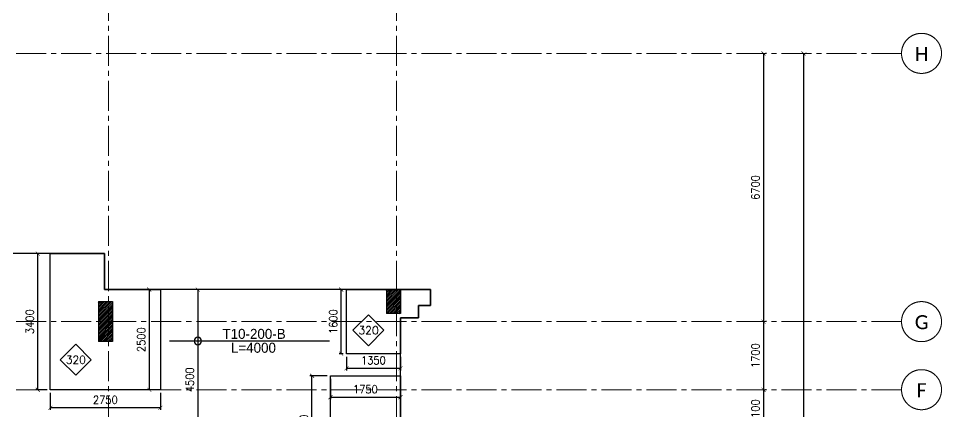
# Model space of a CAD drawing. Header units: millimetres. Extents: x -967280 to 3852, y 2833 to 1955156.
# Drawn here: x -604075 to -581004, y 904893 to 914710 of the extents above; entities that cross this region are included whole.
import ezdxf

# ---------------------------------------------------------------- set-up
doc = ezdxf.new("R2010")
doc.units = ezdxf.units.MM
doc.header["$LTSCALE"] = 1000
doc.header["$PDMODE"] = 35
doc.header["$PDSIZE"] = 25
for name, pattern in [('$0$DASHED2', [0.375, 0.25, -0.125]), ('Columns_Structural070816$0$CENTER2', [1.125, 0.75, -0.125, 0.125, -0.125]), ('HRZN_Line-Ptrn-Sold', [9144001.0, 9144000.0, -1])]:
    doc.linetypes.add(name, pattern=pattern)
for name, color, linetype in [('_N-DIM 3', 7, 'Continuous'), ('B05-FIRST FLOOR PLAN$0$STR_ROOF RFT$0$S-SYMB', 30, 'Continuous'), ('S - col hach', 1, 'Continuous'), ('S -Beams', 2, 'Continuous'), ('S-TEXT', 2, 'Continuous'), ('SLAB', 210, 'Continuous')]:
    doc.layers.add(name, color=color, linetype=linetype)
for name, color, linetype, lineweight in [('A-AX-ATT-100', 7, 'HRZN_Line-Ptrn-Sold', 18), ('S - column', 6, 'Continuous', 60), ('ST-000-AXIS', 9, 'Columns_Structural070816$0$CENTER2', 9), ('ST-203-SLAB-TXT', 7, 'Continuous', 30), ('ST-RFT-BOT', 2, '$0$DASHED2', 30)]:
    doc.layers.add(name, color=color, linetype=linetype, lineweight=lineweight)
doc.styles.add('B05-FIRST FLOOR PLAN$0$T25-100', font='STENCIL.shx', dxfattribs={"height": 250})
doc.styles.add('Calibri_2', font='calibri.ttf', dxfattribs={"height": 300})
doc.styles.add('ROMANC', font='romanc.shx')
doc.styles.add('TUNELNO', font='romans.shx', dxfattribs={"width": 0.9})
doc.dimstyles.new('Copy(2) of DSEC', dxfattribs={"dimtxt": 200, "dimasz": 100, "dimexe": 50, "dimexo": 80, "dimgap": 100, "dimtad": 1, "dimdec": 0, "dimrnd": 5, "dimzin": 0, "dimdsep": 46, "dimtxsty": 'TUNELNO', "dimblk": 'ARCHTICK', "dimcen": 0.09, "dimclrd": 1, "dimclre": 1, "dimclrt": 3, "dimadec": 0, "dimazin": 0, "dimtfac": 0.78125, "dimtdec": 0, "dimtix": 1, "dimtmove": 2, "dimatfit": 3, "dimldrblk": 'ARCHTICK', "dimfxl": 1, "dimtolj": 1, "dimtzin": 0, "dimarcsym": 0})
pattern_1 = [(45, (-768827.84, -371697.415), (-22.4506403, 22.4506403), [])]

# ---------------------------------------------------------------- blocks, each defined once
blk = doc.blocks.new('_ArchTick')
at = {"color": 0, "linetype": 'ByBlock', "const_width": 0.15}
blk.add_lwpolyline([(-0.5, -0.5), (0.5, 0.5)], dxfattribs=at)
blk = doc.blocks.new('*D1381')
at = {"layer": '_N-DIM 3', "color": 1, "linetype": 'Continuous', "lineweight": -2, "ltscale": 30, "transparency": 16777216}
for p, q in [((-603359, 908837), (-603642, 908837)), ((-603592, 905437), (-603592, 908837)), ((-603359, 905437), (-603642, 905437))]:
    blk.add_line(p, q, dxfattribs=at)
at = {"layer": 'Defpoints', "color": 0, "linetype": 'Continuous', "ltscale": 30, "transparency": 16777216}
for p in [(-603592, 908837), (-603279, 908837), (-603279, 905437)]:
    blk.add_point(p, dxfattribs=at)
at = {"layer": '_N-DIM 3', "color": 1, "linetype": 'Continuous', "lineweight": -2, "ltscale": 30, "transparency": 16777216, "xscale": 100, "yscale": 100, "zscale": 100}
for p, rotation in [((-603592, 908837), 90), ((-603592, 905437), 270)]:
    blk.add_blockref('_ArchTick', p, dxfattribs=dict(at, rotation=rotation))
at = {"layer": '_N-DIM 3', "color": 3, "linetype": 'Continuous', "ltscale": 30, "transparency": 16777216, "insert": (-603792, 907137), "char_height": 200, "attachment_point": 5, "rotation": 90, "style": 'TUNELNO'}
blk.add_mtext('\\A1;3400', dxfattribs=at)
blk = doc.blocks.new('*D1382')
at = {"layer": '_N-DIM 3', "color": 1, "linetype": 'Continuous', "lineweight": -2, "ltscale": 30, "transparency": 16777216}
for p, q in [((-603279, 905357), (-603279, 904935)), ((-600529, 905357), (-600529, 904935)), ((-600529, 904985), (-603279, 904985))]:
    blk.add_line(p, q, dxfattribs=at)
at = {"layer": 'Defpoints', "color": 0, "linetype": 'Continuous', "ltscale": 30, "transparency": 16777216}
for p in [(-603279, 905437), (-600529, 905437), (-603279, 904985)]:
    blk.add_point(p, dxfattribs=at)
at = {"layer": '_N-DIM 3', "color": 1, "linetype": 'Continuous', "lineweight": -2, "ltscale": 30, "transparency": 16777216, "xscale": 100, "yscale": 100, "zscale": 100, "rotation": 180}
blk.add_blockref('_ArchTick', (-603279, 904985), dxfattribs=at)
at = {"layer": '_N-DIM 3', "color": 1, "linetype": 'Continuous', "lineweight": -2, "ltscale": 30, "transparency": 16777216, "xscale": 100, "yscale": 100, "zscale": 100}
blk.add_blockref('_ArchTick', (-600529, 904985), dxfattribs=at)
at = {"layer": '_N-DIM 3', "color": 3, "linetype": 'Continuous', "ltscale": 30, "transparency": 16777216, "insert": (-601904, 905185), "char_height": 200, "attachment_point": 5, "style": 'TUNELNO'}
blk.add_mtext('\\A1;2750', dxfattribs=at)
blk = doc.blocks.new('*D1397')
at = {"layer": '_N-DIM 3', "color": 1, "linetype": 'Continuous', "lineweight": -2, "ltscale": 30, "transparency": 16777216}
for p, q in [((-595959, 907937), (-596057, 907937)), ((-596007, 906337), (-596007, 907937)), ((-595959, 906337), (-596057, 906337))]:
    blk.add_line(p, q, dxfattribs=at)
at = {"layer": 'Defpoints', "color": 0, "linetype": 'Continuous', "ltscale": 30, "transparency": 16777216}
for p in [(-596007, 907937), (-595879, 907937), (-595879, 906337)]:
    blk.add_point(p, dxfattribs=at)
at = {"layer": '_N-DIM 3', "color": 1, "linetype": 'Continuous', "lineweight": -2, "ltscale": 30, "transparency": 16777216, "xscale": 100, "yscale": 100, "zscale": 100}
for p, rotation in [((-596007, 907937), 90), ((-596007, 906337), 270)]:
    blk.add_blockref('_ArchTick', p, dxfattribs=dict(at, rotation=rotation))
at = {"layer": '_N-DIM 3', "color": 3, "linetype": 'Continuous', "ltscale": 30, "transparency": 16777216, "insert": (-596207, 907137), "char_height": 200, "attachment_point": 5, "rotation": 90, "style": 'TUNELNO'}
blk.add_mtext('\\A1;1600', dxfattribs=at)
blk = doc.blocks.new('*D1398')
at = {"layer": '_N-DIM 3', "color": 1, "linetype": 'Continuous', "lineweight": -2, "ltscale": 30, "transparency": 16777216}
for p, q in [((-595879, 906257), (-595879, 905921)), ((-594529, 906257), (-594529, 905921)), ((-594529, 905971), (-595879, 905971))]:
    blk.add_line(p, q, dxfattribs=at)
at = {"layer": 'Defpoints', "color": 0, "linetype": 'Continuous', "ltscale": 30, "transparency": 16777216}
for p in [(-595879, 906337), (-594529, 906337), (-595879, 905971)]:
    blk.add_point(p, dxfattribs=at)
at = {"layer": '_N-DIM 3', "color": 1, "linetype": 'Continuous', "lineweight": -2, "ltscale": 30, "transparency": 16777216, "xscale": 100, "yscale": 100, "zscale": 100, "rotation": 180}
blk.add_blockref('_ArchTick', (-595879, 905971), dxfattribs=at)
at = {"layer": '_N-DIM 3', "color": 1, "linetype": 'Continuous', "lineweight": -2, "ltscale": 30, "transparency": 16777216, "xscale": 100, "yscale": 100, "zscale": 100}
blk.add_blockref('_ArchTick', (-594529, 905971), dxfattribs=at)
at = {"layer": '_N-DIM 3', "color": 3, "linetype": 'Continuous', "ltscale": 30, "transparency": 16777216, "insert": (-595204, 906171), "char_height": 200, "attachment_point": 5, "style": 'TUNELNO'}
blk.add_mtext('\\A1;1350', dxfattribs=at)
blk = doc.blocks.new('*D1399')
at = {"layer": '_N-DIM 3', "color": 1, "linetype": 'Continuous', "lineweight": -2, "ltscale": 30, "transparency": 16777216}
for p, q in [((-596359, 905787), (-596789, 905787)), ((-596739, 903237), (-596739, 905787)), ((-596359, 903237), (-596789, 903237))]:
    blk.add_line(p, q, dxfattribs=at)
at = {"layer": 'Defpoints', "color": 0, "linetype": 'Continuous', "ltscale": 30, "transparency": 16777216}
for p in [(-596739, 905787), (-596279, 905787), (-596279, 903237)]:
    blk.add_point(p, dxfattribs=at)
at = {"layer": '_N-DIM 3', "color": 1, "linetype": 'Continuous', "lineweight": -2, "ltscale": 30, "transparency": 16777216, "xscale": 100, "yscale": 100, "zscale": 100}
for p, rotation in [((-596739, 905787), 90), ((-596739, 903237), 270)]:
    blk.add_blockref('_ArchTick', p, dxfattribs=dict(at, rotation=rotation))
at = {"layer": '_N-DIM 3', "color": 3, "linetype": 'Continuous', "ltscale": 30, "transparency": 16777216, "insert": (-596939, 904512), "char_height": 200, "attachment_point": 5, "rotation": 90, "style": 'TUNELNO'}
blk.add_mtext('\\A1;2550', dxfattribs=at)
blk = doc.blocks.new('*D1401')
at = {"layer": '_N-DIM 3', "color": 1, "linetype": 'Continuous', "lineweight": -2, "ltscale": 30, "transparency": 16777216}
for p, q in [((-596279, 905707), (-596279, 905201)), ((-594529, 905707), (-594529, 905201)), ((-596279, 905251), (-594529, 905251))]:
    blk.add_line(p, q, dxfattribs=at)
at = {"layer": 'Defpoints', "color": 0, "linetype": 'Continuous', "ltscale": 30, "transparency": 16777216}
for p in [(-596279, 905787), (-594529, 905787), (-594529, 905251)]:
    blk.add_point(p, dxfattribs=at)
at = {"layer": '_N-DIM 3', "color": 1, "linetype": 'Continuous', "lineweight": -2, "ltscale": 30, "transparency": 16777216, "xscale": 100, "yscale": 100, "zscale": 100, "rotation": 180}
blk.add_blockref('_ArchTick', (-596279, 905251), dxfattribs=at)
at = {"layer": '_N-DIM 3', "color": 1, "linetype": 'Continuous', "lineweight": -2, "ltscale": 30, "transparency": 16777216, "xscale": 100, "yscale": 100, "zscale": 100}
blk.add_blockref('_ArchTick', (-594529, 905251), dxfattribs=at)
at = {"layer": '_N-DIM 3', "color": 3, "linetype": 'Continuous', "ltscale": 30, "transparency": 16777216, "insert": (-595404, 905451), "char_height": 200, "attachment_point": 5, "style": 'TUNELNO'}
blk.add_mtext('\\A1;1750', dxfattribs=at)
blk = doc.blocks.new('*D905')
at = {"layer": '_N-DIM 3', "color": 1, "lineweight": -2, "ltscale": 30, "transparency": 16777216}
for p, q in [((-599400, 907937), (-599643, 907937)), ((-599593, 907937), (-599593, 903435)), ((-599400, 903435), (-599643, 903435))]:
    blk.add_line(p, q, dxfattribs=at)
at = {"layer": 'Defpoints', "color": 0, "ltscale": 30, "transparency": 16777216}
for p in [(-599320, 907937), (-599593, 903435), (-599320, 903435)]:
    blk.add_point(p, dxfattribs=at)
at = {"layer": '_N-DIM 3', "color": 1, "lineweight": -2, "ltscale": 30, "transparency": 16777216, "xscale": 100, "yscale": 100, "zscale": 100}
for p, rotation in [((-599593, 907937), 90), ((-599593, 903435), 270)]:
    blk.add_blockref('_ArchTick', p, dxfattribs=dict(at, rotation=rotation))
at = {"layer": '_N-DIM 3', "color": 3, "ltscale": 30, "transparency": 16777216, "insert": (-599793, 905686), "char_height": 200, "attachment_point": 5, "rotation": 90, "style": 'TUNELNO'}
blk.add_mtext('\\A1;4500', dxfattribs=at)
blk = doc.blocks.new('*D1355')
at = {"layer": '_N-DIM 3', "color": 1, "linetype": 'Continuous', "lineweight": -2, "ltscale": 30, "transparency": 16777216}
for p, q in [((-600609, 907937), (-600856, 907937)), ((-600806, 907937), (-600806, 905437)), ((-600609, 905437), (-600856, 905437))]:
    blk.add_line(p, q, dxfattribs=at)
at = {"layer": 'Defpoints', "color": 0, "linetype": 'Continuous', "ltscale": 30, "transparency": 16777216}
for p in [(-600529, 907937), (-600806, 905437), (-600529, 905437)]:
    blk.add_point(p, dxfattribs=at)
at = {"layer": '_N-DIM 3', "color": 1, "linetype": 'Continuous', "lineweight": -2, "ltscale": 30, "transparency": 16777216, "xscale": 100, "yscale": 100, "zscale": 100}
for p, rotation in [((-600806, 907937), 90), ((-600806, 905437), 270)]:
    blk.add_blockref('_ArchTick', p, dxfattribs=dict(at, rotation=rotation))
at = {"layer": '_N-DIM 3', "color": 3, "linetype": 'Continuous', "ltscale": 30, "transparency": 16777216, "insert": (-601006, 906687), "char_height": 200, "attachment_point": 5, "rotation": 90, "style": 'TUNELNO'}
blk.add_mtext('\\A1;2500', dxfattribs=at)
blk = doc.blocks.new('str col f1')
at = {"layer": 'S - col hach'}
h = blk.add_hatch(dxfattribs=at)
h.set_pattern_fill('ANSI31', color=2, scale=10)
h.set_pattern_definition(pattern_1)
h.paths.add_polyline_path([(-498879, 855755), (-498879, 856355), (-499229, 856355), (-499229, 855755), (-499125, 855755)])
h = blk.add_hatch(dxfattribs=at)
h.set_pattern_fill('ANSI31', color=2, scale=10)
h.set_pattern_definition(pattern_1)
h.paths.add_polyline_path([(-506079, 855055), (-506079, 856055), (-506429, 856055), (-506429, 855055)])
at = {"layer": 'S - column', "lineweight": 15}
for points in [[(-499229, 855755), (-498879, 855755), (-498879, 856355), (-499229, 856355)], [(-506429, 855055), (-506079, 855055), (-506079, 856055), (-506429, 856055)]]:
    blk.add_lwpolyline(points, close=True, dxfattribs=at)
at = {"layer": 'ST-RFT-BOT', "color": 7, "linetype": 'Continuous', "ltscale": 30}
for points in [[(-499229, 856355), (-498879, 856355), (-498879, 855755), (-499229, 855755)], [(-506429, 856055), (-506079, 856055), (-506079, 855055), (-506429, 855055)]]:
    blk.add_lwpolyline(points, dxfattribs=at)
blk = doc.blocks.new('Grid - HRZN_G-Datm-Grid-Head-1554275-FIRST FLOOR FFL_1_')
at = {"layer": 'A-AX-ATT-100'}
blk.add_circle((0, 0), 5, dxfattribs=at)
blk = doc.blocks.new('*D1497')
at = {"layer": '_N-DIM 3', "color": 1, "linetype": 'Continuous', "lineweight": -2, "ltscale": 30, "transparency": 16777216}
for p, q in [((572272, 737040), (572272, 730340)), ((572352, 737040), (572322, 737040)), ((572352, 730340), (572322, 730340))]:
    blk.add_line(p, q, dxfattribs=at)
at = {"layer": 'Defpoints', "color": 0, "linetype": 'Continuous', "ltscale": 30, "transparency": 16777216}
for p in [(572272, 737040), (572272, 730340), (572272, 730340)]:
    blk.add_point(p, dxfattribs=at)
at = {"layer": '_N-DIM 3', "color": 1, "linetype": 'Continuous', "lineweight": -2, "ltscale": 30, "transparency": 16777216, "xscale": 100, "yscale": 100, "zscale": 100}
for p, rotation in [((572272, 737040), 90), ((572272, 730340), 270)]:
    blk.add_blockref('_ArchTick', p, dxfattribs=dict(at, rotation=rotation))
at = {"layer": '_N-DIM 3', "color": 3, "linetype": 'Continuous', "ltscale": 30, "transparency": 16777216, "insert": (572072, 733690), "char_height": 200, "attachment_point": 5, "rotation": 90, "style": 'TUNELNO'}
blk.add_mtext('\\A1;6700', dxfattribs=at)
blk = doc.blocks.new('*D1498')
at = {"layer": '_N-DIM 3', "color": 1, "linetype": 'Continuous', "lineweight": -2, "ltscale": 30, "transparency": 16777216}
for p, q in [((572272, 730340), (572272, 728640)), ((572352, 730340), (572322, 730340)), ((572352, 728640), (572322, 728640))]:
    blk.add_line(p, q, dxfattribs=at)
at = {"layer": 'Defpoints', "color": 0, "linetype": 'Continuous', "ltscale": 30, "transparency": 16777216}
for p in [(572272, 730340), (572272, 728640), (572272, 728640)]:
    blk.add_point(p, dxfattribs=at)
at = {"layer": '_N-DIM 3', "color": 1, "linetype": 'Continuous', "lineweight": -2, "ltscale": 30, "transparency": 16777216, "xscale": 100, "yscale": 100, "zscale": 100}
for p, rotation in [((572272, 730340), 90), ((572272, 728640), 270)]:
    blk.add_blockref('_ArchTick', p, dxfattribs=dict(at, rotation=rotation))
at = {"layer": '_N-DIM 3', "color": 3, "linetype": 'Continuous', "ltscale": 30, "transparency": 16777216, "insert": (572072, 729490), "char_height": 200, "attachment_point": 5, "rotation": 90, "style": 'TUNELNO'}
blk.add_mtext('\\A1;1700', dxfattribs=at)
blk = doc.blocks.new('*D1499')
at = {"layer": '_N-DIM 3', "color": 1, "linetype": 'Continuous', "lineweight": -2, "ltscale": 30, "transparency": 16777216}
for p, q in [((572272, 728640), (572272, 727540)), ((572352, 728640), (572322, 728640)), ((572352, 727540), (572322, 727540))]:
    blk.add_line(p, q, dxfattribs=at)
at = {"layer": 'Defpoints', "color": 0, "linetype": 'Continuous', "ltscale": 30, "transparency": 16777216}
for p in [(572272, 728640), (572272, 727540), (572272, 727540)]:
    blk.add_point(p, dxfattribs=at)
at = {"layer": '_N-DIM 3', "color": 1, "linetype": 'Continuous', "lineweight": -2, "ltscale": 30, "transparency": 16777216, "xscale": 100, "yscale": 100, "zscale": 100}
for p, rotation in [((572272, 728640), 90), ((572272, 727540), 270)]:
    blk.add_blockref('_ArchTick', p, dxfattribs=dict(at, rotation=rotation))
at = {"layer": '_N-DIM 3', "color": 3, "linetype": 'Continuous', "ltscale": 30, "transparency": 16777216, "insert": (572072, 728090), "char_height": 200, "attachment_point": 5, "rotation": 90, "style": 'TUNELNO'}
blk.add_mtext('\\A1;1100', dxfattribs=at)
blk = doc.blocks.new('*D1504')
at = {"layer": '_N-DIM 3', "color": 1, "linetype": 'Continuous', "lineweight": -2, "ltscale": 30, "transparency": 16777216}
for p, q in [((573272, 737040), (573272, 710440)), ((573352, 737040), (573322, 737040)), ((573352, 710440), (573322, 710440))]:
    blk.add_line(p, q, dxfattribs=at)
at = {"layer": 'Defpoints', "color": 0, "linetype": 'Continuous', "ltscale": 30, "transparency": 16777216}
for p in [(573272, 737040), (573272, 710440), (573272, 710440)]:
    blk.add_point(p, dxfattribs=at)
at = {"layer": '_N-DIM 3', "color": 1, "linetype": 'Continuous', "lineweight": -2, "ltscale": 30, "transparency": 16777216, "xscale": 100, "yscale": 100, "zscale": 100}
for p, rotation in [((573272, 737040), 90), ((573272, 710440), 270)]:
    blk.add_blockref('_ArchTick', p, dxfattribs=dict(at, rotation=rotation))
at = {"layer": '_N-DIM 3', "color": 3, "linetype": 'Continuous', "ltscale": 30, "transparency": 16777216, "insert": (573072, 723740), "char_height": 200, "attachment_point": 5, "rotation": 90, "style": 'TUNELNO'}
blk.add_mtext('\\A1;26600', dxfattribs=at)
blk = doc.blocks.new('AXES-00')
at = {"layer": 'ST-000-AXIS'}
for p, q in [((555898.9, 750979.6), (555898.9, 695813.8)), ((563098.9, 750979.6), (563098.9, 695813.8)), ((575723.2, 737039.7), (505674.3, 737039.7)), ((575723.2, 730339.7), (505674.3, 730339.7)), ((575723.2, 728639.7), (505674.3, 728639.7))]:
    blk.add_line(p, q, dxfattribs=at)
at = {"layer": 'A-AX-ATT-100', "xscale": 100.0000000000001, "yscale": 100.0000000000001, "zscale": 100.0000000000001, "rotation": 90}
for p in [(576223.2, 737039.7), (576223.2, 730339.7), (576223.2, 728639.7)]:
    blk.add_blockref('Grid - HRZN_G-Datm-Grid-Head-1554275-FIRST FLOOR FFL_1_', p, dxfattribs=at)
at = {"layer": 'A-AX-ATT-100', "linetype": 'Continuous', "lineweight": 13, "char_height": 350, "attachment_point": 1, "style": 'Calibri_2'}
for s, insert, width in [('H', (576054.2, 737201), 416.877), ('G', (576054.2, 730501), 416.877), ('F', (576100.7, 728801), 304.641)]:
    blk.add_mtext(s, dxfattribs=dict(at, insert=insert, width=width))
at = {"layer": '_N-DIM 3', "color": 3, "linetype": 'Continuous', "ltscale": 30}
for base, p1, p2, picture, middle in [((572272.5, 730339.7), (572272.5, 737039.7), (572272.5, 730339.7), '*D1497', (572072.5, 733689.7)), ((573272.5, 710439.7), (573272.5, 737039.7), (573272.5, 710439.7), '*D1504', (573072.5, 723739.7)), ((572272.5, 728639.7), (572272.5, 730339.7), (572272.5, 728639.7), '*D1498', (572072.5, 729489.7)), ((572272.5, 727539.7), (572272.5, 728639.7), (572272.5, 727539.7), '*D1499', (572072.5, 728089.7))]:
    dim = blk.add_linear_dim(base=base, p1=p1, p2=p2, angle=90, dimstyle='Copy(2) of DSEC', dxfattribs=at)
    dim.commit()
    dim.dimension.update_dxf_attribs({"geometry": picture, "text_midpoint": middle})

msp = doc.modelspace()

# ---------------------------------------------------------------- linework, layer by layer
at = {"layer": 'B05-FIRST FLOOR PLAN$0$STR_ROOF RFT$0$S-SYMB', "extrusion": (0, 0, -1)}
msp.add_circle((599592.7, 906654.5), 92.8, dxfattribs=at)
at = {"layer": 'S -Beams'}
msp.add_lwpolyline([(-594528.8, 904437.4), (-594528.8, 907237.4), (-594078.8, 907237.4), (-594078.8, 907537.4), (-593778.8, 907537.4), (-593778.8, 907937.4), (-595028.8, 907937.4), (-599828.8, 907937.4), (-601928.7, 907937.4), (-601928.7, 908837.4), (-604328.8, 908837.4)], dxfattribs=at)
at = {"layer": 'S-TEXT', "color": 7, "true_color": 0xffffff}
for points in [[(-595328.8, 906538), (-594941.7, 906925.1), (-595328.8, 907312.3), (-595716, 906925.1)], [(-602644.8, 905799.4), (-602257.6, 906186.6), (-602644.8, 906573.8), (-603031.9, 906186.6)]]:
    msp.add_lwpolyline(points, close=True, dxfattribs=at)
at = {"layer": 'SLAB', "color": 2, "linetype": 'Continuous', "ltscale": 30}
for points in [[(-603278.7, 908837.4), (-601928.7, 908837.4), (-601928.7, 907937.4), (-600528.8, 907937.4), (-600528.8, 905437.4), (-603278.7, 905437.4)], [(-595878.7, 907937.4), (-593778.8, 907937.4), (-593778.8, 907537.4), (-594078.8, 907537.4), (-594078.8, 907237.4), (-594528.8, 907237.4), (-594528.8, 906337.4), (-595878.7, 906337.4)], [(-596278.7, 905787.4), (-594528.7, 905787.4), (-594528.8, 904437.4), (-593928.8, 904437.4), (-593928.8, 904237.4), (-594128.7, 904237.4), (-594128.7, 903237.4), (-596278.7, 903237.4)]]:
    msp.add_lwpolyline(points, close=True, dxfattribs=at)
at = {"layer": 'ST-RFT-BOT', "ltscale": 30}
msp.add_line((-596303.7, 906654.5), (-600303.7, 906654.5), dxfattribs=at)

# ---------------------------------------------------------------- block references
at = {"layer": 'S -Beams'}
msp.add_blockref('AXES-00', (-1157727.6, 176798.7), dxfattribs=at)
at = {"layer": 'ST-RFT-BOT', "color": 3, "linetype": 'Continuous'}
msp.add_blockref('str col f1', (-95649.6, 51583.8), dxfattribs=at)

# ---------------------------------------------------------------- texts
at = {"layer": 'S-TEXT', "color": 3, "char_height": 196, "attachment_point": 1, "style": 'ROMANC'}
for insert in [(-595575.3, 907021.2), (-602891.2, 906282.6)]:
    msp.add_mtext_dynamic_manual_height_columns('320', width=592857.868, gutter_width=980, heights=[0], dxfattribs=dict(at, insert=insert))
at = {"layer": 'ST-203-SLAB-TXT', "style": 'B05-FIRST FLOOR PLAN$0$T25-100'}
for s, p in [('T10-200-B', (-598976.2, 906707.3)), ('L=4000', (-598764.8, 906360.9))]:
    msp.add_text(s, height=250, dxfattribs=at).set_placement(p)

# ---------------------------------------------------------------- dimensions: what is measured, and where the dimension line sits
at = {"layer": '_N-DIM 3', "color": 3, "linetype": 'Continuous', "ltscale": 30}
for base, p1, p2, picture, middle in [((-603591.9, 908837.4), (-603278.7, 905437.4), (-603278.7, 908837.4), '*D1381', (-603791.9, 907137.4)), ((-600806.4, 905437.4), (-600528.8, 907937.4), (-600528.8, 905437.4), '*D1355', (-601006.4, 906687.4)), ((-596006.9, 907937.4), (-595878.7, 906337.4), (-595878.7, 907937.4), '*D1397', (-596206.9, 907137.4)), ((-596739.3, 905787.4), (-596278.7, 903237.4), (-596278.7, 905787.4), '*D1399', (-596939.3, 904512.4))]:
    dim = msp.add_linear_dim(base=base, p1=p1, p2=p2, angle=90, dimstyle='Copy(2) of DSEC', dxfattribs=at)
    dim.commit()
    dim.dimension.update_dxf_attribs({"geometry": picture, "text_midpoint": middle})
at = {"layer": '_N-DIM 3', "ltscale": 30}
dim = msp.add_linear_dim(base=(-599592.7, 903435), p1=(-599320.5, 907937.4), p2=(-599320.5, 903435), angle=90, dimstyle='Copy(2) of DSEC', dxfattribs=at)
dim.commit()
dim.dimension.update_dxf_attribs({"geometry": '*D905', "text_midpoint": (-599792.7, 905686.2), "dimtype": 160})
at = {"layer": '_N-DIM 3', "color": 3, "linetype": 'Continuous', "ltscale": 30}
for base, p1, p2, picture, middle in [((-595878.7, 905970.7), (-594528.8, 906337.4), (-595878.7, 906337.4), '*D1398', (-595203.7, 906170.7)), ((-594528.7, 905251.2), (-596278.7, 905787.4), (-594528.7, 905787.4), '*D1401', (-595403.7, 905451.2))]:
    dim = msp.add_linear_dim(base=base, p1=p1, p2=p2, dimstyle='Copy(2) of DSEC', dxfattribs=at)
    dim.commit()
    dim.dimension.update_dxf_attribs({"geometry": picture, "text_midpoint": middle})
at = {"layer": '_N-DIM 3', "color": 6, "linetype": 'Continuous', "ltscale": 30}
dim = msp.add_linear_dim(base=(-603278.7, 904985.2), p1=(-600528.8, 905437.4), p2=(-603278.7, 905437.4), dimstyle='Copy(2) of DSEC', dxfattribs=at)
dim.commit()
dim.dimension.update_dxf_attribs({"geometry": '*D1382', "text_midpoint": (-601903.7, 905185.2)})

doc.saveas('drawing.dxf')
